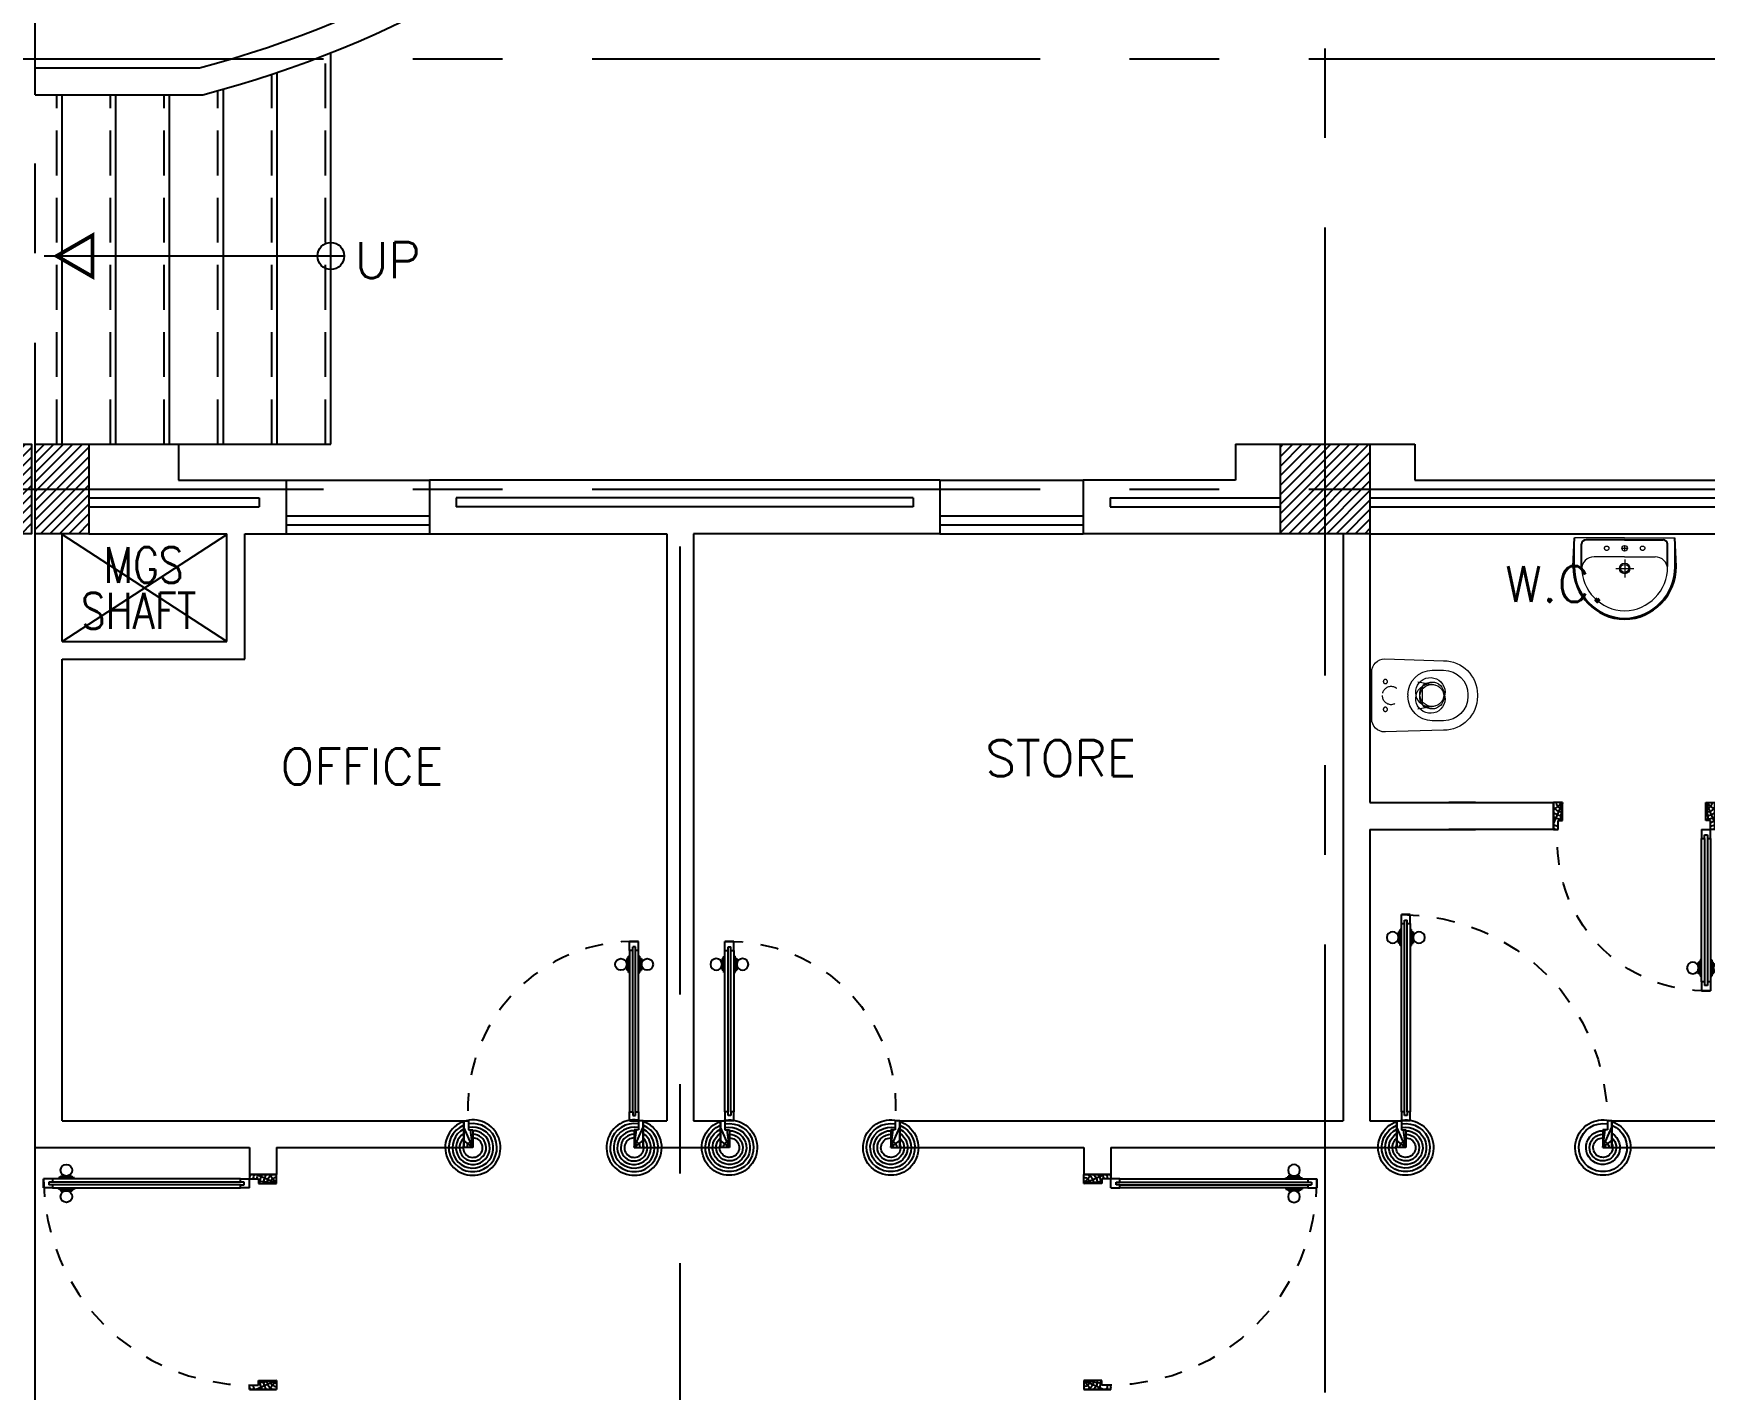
# Model space of a CAD drawing. Extents: x 417819.9 to 417911.9, y 43448 to 43539.2.
# Drawn here: x 417873.49 to 417882.81, y 43520.67 to 43528.24 of the extents above; entities that cross this region are included whole.
import ezdxf
from ezdxf.enums import TextEntityAlignment as Align

# ---------------------------------------------------------------- set-up
doc = ezdxf.new("R2010")
doc.units = 0
doc.header["$MEASUREMENT"] = 0
doc.header["$PDMODE"] = 3
doc.header["$PDSIZE"] = 0.1
for name, pattern in [('CENTERX2', [4, 2.5, -0.5, 0.5, -0.5]), ('DASHED', [0.75, 0.5, -0.25]), ('HIDDEN', [0.375, 0.25, -0.125]), ('HIDDEN2', [0.1875, 0.125, -0.0625])]:
    doc.linetypes.add(name, pattern=pattern)
doc.layers.get('0').update_dxf_attribs({"linetype": 'CONTINUOUS'})
doc.layers.get('DEFPOINTS').update_dxf_attribs({"linetype": 'CONTINUOUS'})
for name, color, linetype in [('AX-DIM', 4, 'CONTINUOUS'), ('AXES', 11, 'CENTERX2'), ('COL', 2, 'CONTINUOUS'), ('CURB', 11, 'CONTINUOUS'), ('DOOR', 4, 'CONTINUOUS'), ('DOOR-DIM', 3, 'CONTINUOUS'), ('FIX', 3, 'CONTINUOUS'), ('HAT', 8, 'CONTINUOUS'), ('INSUL', 7, 'CONTINUOUS'), ('RM-NAME', 2, 'CONTINUOUS'), ('SHAFT', 7, 'CONTINUOUS'), ('Step', 3, 'CONTINUOUS'), ('STR', 5, 'CONTINUOUS'), ('WALL', 2, 'CONTINUOUS'), ('WIN', 5, 'CONTINUOUS')]:
    doc.layers.add(name, color=color, linetype=linetype)
doc.layers.get('DOOR-DIM').off()
doc.styles.add('ROMANS', font='ROMANS.shx', dxfattribs={"width": 0.6})
doc.dimstyles.new('STANDARD in', dxfattribs={"dimtxt": 0.2, "dimasz": 0.1, "dimexe": 0.07, "dimexo": 0.05, "dimgap": 0.1, "dimtad": 1, "dimdec": 0, "dimlfac": 1000, "dimzin": 0, "dimdsep": 46, "dimtxsty": 'ROMANS', "dimblk": 'ARCHTICK', "dimcen": 0.05, "dimdle": 0.05, "dimclrd": 4, "dimclre": 4, "dimclrt": 2, "dimadec": 0, "dimazin": 0, "dimtfac": 1, "dimtdec": 0, "dimtmove": 2, "dimatfit": 3, "dimfxl": 0, "dimtolj": 1, "dimtzin": 0, "dimarcsym": 0})

# ---------------------------------------------------------------- blocks, each defined once
blk = doc.blocks.new('_ARCHTICK')
at = {"color": 0, "linetype": 'ByBlock', "const_width": 0.15}
blk.add_lwpolyline([(-0.5, -0.5), (0.5, 0.5)], dxfattribs=at)
blk = doc.blocks.new('*D868')
at = {"layer": 'AX-DIM', "color": 4, "lineweight": -2}
for p, q in [((417831.1566, 43537.9373), (417906.5726, 43537.9373)), ((417831.2066, 43525.8089), (417831.2066, 43538.0073)), ((417906.5226, 43536.5673), (417906.5226, 43538.0073))]:
    blk.add_line(p, q, dxfattribs=at)
at = {"layer": 'DEFPOINTS', "color": 0}
for p in [(417906.5226, 43537.9373), (417906.5226, 43536.5173), (417831.2066, 43525.7589)]:
    blk.add_point(p, dxfattribs=at)
at = {"layer": 'AX-DIM', "color": 4, "lineweight": -2, "xscale": 0.1, "yscale": 0.1, "zscale": 0.1, "rotation": 180}
blk.add_blockref('_ARCHTICK', (417831.2066, 43537.9373), dxfattribs=at)
at = {"layer": 'AX-DIM', "color": 4, "lineweight": -2, "xscale": 0.1, "yscale": 0.1, "zscale": 0.1}
blk.add_blockref('_ARCHTICK', (417906.5226, 43537.9373), dxfattribs=at)
at = {"layer": 'AX-DIM', "color": 2, "insert": (417869.829, 43538.1603), "char_height": 0.2, "attachment_point": 5, "style": 'ROMANS'}
blk.add_mtext('\\A1;75316', dxfattribs=at)
blk = doc.blocks.new('A$C24ED45A6')
at = {"layer": 'DOOR', "color": 0, "linetype": 'ByBlock'}
for p, q in [((925, 1100), (925, 1150)), ((925, 1150), (975, 1150)), ((975, 1150), (925, 1150)), ((942, 1100), (942, 1120)), ((958, 1120), (942, 1120)), ((958, 1100), (958, 1120)), ((975, 1100), (975, 1150)), ((908.8, 1055), (908.8, 990.2)), ((917.8, 1055), (908.8, 1055)), ((917.8, 977.6), (917.8, 1067.6)), ((925, 1067.6), (917.8, 1067.6)), ((917.8, 1055), (917.8, 990.2)), ((942, 1100), (925, 1100)), ((975, 1100), (958, 1100)), ((975, 1067.6), (982.2, 1067.6)), ((982.2, 977.6), (982.2, 1067.6)), ((982.2, 1055), (982.2, 990.2)), ((982.2, 1055), (991.2, 1055)), ((991.2, 1055), (991.2, 990.2)), ((917.8, 990.2), (908.8, 990.2)), ((925, 977.6), (917.8, 977.6)), ((975, 977.6), (982.2, 977.6)), ((982.2, 990.2), (991.2, 990.2)), ((925, 150), (925, 200)), ((925, 200), (942, 200)), ((942, 200), (942, 180)), ((958, 180), (958, 200)), ((958, 200), (975, 200)), ((975, 200), (975, 150)), ((0, 0), (0, 150)), ((0, 150), (25, 150)), ((25, 150), (25, 100)), ((25, 100), (50, 100)), ((50, 100), (50, 0)), ((925, 150), (975, 150)), ((942, 180), (958, 180)), ((975, 100), (950, 100)), ((950, 100), (950, 0)), ((1000, 150), (975, 150)), ((975, 150), (975, 100)), ((1000, 150), (1000, 0)), ((50, 0), (0, 0)), ((950, 0), (1000, 0))]:
    blk.add_line(p, q, dxfattribs=at)
at = {"layer": 'DOOR', "linetype": 'ByBlock'}
for p, q in [((925, 1100), (925, 200)), ((942, 200), (942, 1100)), ((958, 200), (958, 1100)), ((975, 200), (975, 1100))]:
    blk.add_line(p, q, dxfattribs=at)
at = {"layer": 'DOOR', "color": 9, "linetype": 'ByBlock'}
for p, q in [((50, 0), (0, 113.7)), ((50, 0), (36.6, 100)), ((950, 0), (1000, 113.7)), ((950, 0), (963.4, 100)), ((50, 0), (0, 40.1)), ((950, 0), (1000, 40.1))]:
    blk.add_line(p, q, dxfattribs=at)
at = {"layer": 'DOOR', "color": 0, "linetype": 'ByBlock'}
for centre in [(876.5, 1022.6), (1023.5, 1022.6)]:
    blk.add_circle(centre, 32.4, dxfattribs=at)
at = {"layer": 'DOOR', "linetype": 'HIDDEN', "ltscale": 0.5}
blk.add_arc((950, 222.5), 927.8, 88.45601, 184.48155, dxfattribs=at)
at = {"layer": 'DOOR', "color": 9, "linetype": 'ByBlock'}
for centre, radius, start, end in [((50, 0), 154.4, 103.71423, 108.89471), ((50, 0), 134.4, 100.71998, 111.84015), ((50, 0), 114.4, 102.62257, 115.91616), ((50, 0), 94.4, 90, 121.98181), ((950, 0), 94.4, 58.01819, 90), ((950, 0), 134.4, 68.15985, 79.28002), ((950, 0), 114.4, 64.08384, 77.37743), ((950, 0), 154.4, 71.10529, 76.28577), ((50, 0), 74.4, 90, 132.22357), ((50, 0), 54.4, 90, 156.79262), ((50, 0), 34.4, 90, 180), ((50, 0), 14.4, 90, 180), ((950, 0), 74.4, 47.77643, 90), ((950, 0), 54.4, 23.20738, 90), ((950, 0), 34.4, 0, 90), ((950, 0), 14.4, 0, 90)]:
    blk.add_arc(centre, radius, start, end, dxfattribs=at)
at = {"layer": 'WALL'}
blk.add_line((1000, 0), (1000, 150), dxfattribs=at)
blk = doc.blocks.new('RM1')
at = {"layer": 'RM-NAME', "style": 'ROMANS'}
for tag, p in [('ROOMNAME1', (0, 323.8)), ('ROOMNAME2', (0, 0))]:
    blk.add_attdef(tag, text='', height=200, dxfattribs=at).set_placement(p, align=Align.MIDDLE)
blk = doc.blocks.new('*X748')
at = {"color": 0}
for p, q in [((73379.2, 69507.8), (73872.4, 70001)), ((73379.2, 69560.8), (73819.4, 70001)), ((73379.2, 69613.9), (73766.3, 70001)), ((73379.2, 69666.9), (73713.3, 70001)), ((73379.2, 69719.9), (73660.3, 70001)), ((73379.2, 69773), (73607.2, 70001)), ((73379.2, 69826), (73554.2, 70001)), ((73379.2, 69879), (73501.2, 70001)), ((73379.2, 69932.1), (73448.1, 70001)), ((73379.2, 69985.1), (73395.1, 70001)), ((73425.4, 69501), (73879.2, 69954.8)), ((73478.5, 69501), (73879.2, 69901.7)), ((73531.5, 69501), (73879.2, 69848.7)), ((73584.5, 69501), (73879.2, 69795.7)), ((73637.6, 69501), (73879.2, 69742.6)), ((73690.6, 69501), (73879.2, 69689.6)), ((73743.6, 69501), (73879.2, 69636.6)), ((73796.7, 69501), (73879.2, 69583.5)), ((73849.7, 69501), (73879.2, 69530.5))]:
    blk.add_line(p, q, dxfattribs=at)
blk = doc.blocks.new('WC1')
at = {"layer": 'FIX', "lineweight": 20}
for p, q in [((35, 203.8), (-293, 193.8)), ((-230, 140.8), (-293, 140.8)), ((108, 0), (108, 130.8)), ((-482, 4.8), (-482, -4.8)), ((-429, 4.8), (-429, -4.8)), ((-288.7, 24.2), (-294.5, 0)), ((-294.5, 0), (-288.7, -24.2)), ((-149.8, 75.7), (-245.4, 60.1)), ((-94, 4.8), (-94, -4.8)), ((108, -130.8), (108, 0)), ((-245.4, -60.1), (-149.8, -75.7)), ((-293, -140.8), (-230, -140.8)), ((-293, -193.8), (35, -203.8)), ((31.8, -203.8), (35, -203.8))]:
    blk.add_line(p, q, dxfattribs=at)
at = {"layer": 'FIX', "linetype": 'Continuous', "lineweight": 20}
blk.add_line((-175.1, -47.3), (-175.4, 44.6), dxfattribs=at)
at = {"layer": 'FIX', "linetype": 'HIDDEN2', "lineweight": 20, "ltscale": 0.3}
blk.add_circle((0, 0), 49.8, dxfattribs=at)
at = {"layer": 'FIX', "linetype": 'HIDDEN', "lineweight": 20, "ltscale": 0.05}
for centre in [(31.8, 77.5), (31.8, -77.5)]:
    blk.add_circle(centre, 11.6, dxfattribs=at)
at = {"layer": 'FIX', "lineweight": 20}
for centre, radius, start, end in [((-293, 4.8), 189, 90, 180), ((35, 130.8), 73, 360, 90), ((-293, 4.8), 136, 90, 180), ((-230, 4.8), 136, 360, 90), ((-228, -6.9), 68.2, 128.92417, 152.84682), ((-219.4, -17.6), 82, 108.49595, 128.92417), ((-293, -4.8), 189, 180, 270), ((-293, -4.8), 136, 180, 270), ((-228, 6.9), 68.2, 207.15318, 231.07583), ((-219.4, 17.6), 82, 231.07583, 251.50405), ((-230, -4.8), 136, 270, 0), ((35, -130.8), 73, 270, 0)]:
    blk.add_arc(centre, radius, start, end, dxfattribs=at)
at = {"layer": 'FIX', "linetype": 'Continuous', "lineweight": 20}
for centre, start, end in [((-197.7, 45.5), 357.66621, 91.61215), ((-197.4, -45.6), 268.38785, 2.33379)]:
    blk.add_arc(centre, 22.3, start, end, dxfattribs=at)
blk = doc.blocks.new('C-300')
at = {"layer": 'HAT', "linetype": 'ByBlock', "ltscale": 0.3}
h = blk.add_hatch(dxfattribs=at)
h.set_pattern_fill('ANSI31', color=8, scale=300, style=0)
h.set_pattern_definition([(45, (-258496.182, -82361.005), (-26.5165043, 26.5165043), [])])
h.paths.add_polyline_path([(300, 500), (0, 500), (0, 250), (300, 250)])
h.paths.add_polyline_path([(300, 250), (0, 250), (0, 0), (300, 0)])
at = {"layer": 'COL'}
blk.add_lwpolyline([(0, 500), (300, 500), (300, 0), (0, 0)], close=True, dxfattribs=at)
blk = doc.blocks.new('C-300A')
at = {"layer": 'SHAFT', "color": 6, "linetype": 'ByBlock', "ltscale": 0.3}
for p in [(-300, 0), (20, 0)]:
    blk.add_blockref('C-300', p, dxfattribs=at)
blk = doc.blocks.new('DOOR100')
at = {"layer": 'DOOR', "color": 7, "linetype": 'ByBlock'}
for p, q in [((-82.2, 1127.6), (-82.2, 1217.6)), ((-75, 1217.6), (-82.2, 1217.6)), ((-75, 1250), (-75, 1300)), ((-75, 1300), (-25, 1300)), ((-25, 1300), (-75, 1300)), ((-58, 1250), (-75, 1250)), ((-58, 1250), (-58, 1270)), ((-42, 1270), (-58, 1270)), ((-42, 1250), (-42, 1270)), ((-25, 1250), (-42, 1250)), ((-25, 1250), (-25, 1300)), ((-25, 1217.6), (-17.8, 1217.6)), ((-17.8, 1127.6), (-17.8, 1217.6)), ((-91.2, 1205), (-91.2, 1140.2)), ((-82.2, 1205), (-91.2, 1205)), ((-82.2, 1140.2), (-91.2, 1140.2)), ((-82.2, 1205), (-82.2, 1140.2)), ((-75, 1127.6), (-82.2, 1127.6)), ((-25, 1127.6), (-17.8, 1127.6)), ((-17.8, 1205), (-17.8, 1140.2)), ((-17.8, 1205), (-8.8, 1205)), ((-17.8, 1140.2), (-8.8, 1140.2)), ((-8.8, 1205), (-8.8, 1140.2)), ((-75, 200), (-58, 200)), ((-75, 150), (-75, 200)), ((-58, 200), (-58, 180)), ((-42, 200), (-25, 200)), ((-42, 180), (-42, 200)), ((-25, 200), (-25, 150)), ((-1200, 0), (-1200, 150)), ((-1200, 150), (-1175, 150)), ((-1200, 150), (-1200, 0)), ((-1150, 0), (-1200, 113.7)), ((-1175, 150), (-1175, 100)), ((-1175, 100), (-1150, 100)), ((-1150, 0), (-1163.4, 100)), ((-1150, 100), (-1150, 0)), ((-75, 150), (-25, 150)), ((-58, 180), (-42, 180)), ((-50, 0), (0, 113.7)), ((-50, 100), (-50, 0)), ((-50, 0), (-36.6, 100)), ((-25, 100), (-50, 100)), ((0, 150), (-25, 150)), ((-25, 150), (-25, 100)), ((0, 0), (0, 150)), ((0, 150), (0, 0)), ((-1150, 0), (-1200, 40.1)), ((-1150, 0), (-1200, 0)), ((-50, 0), (0, 40.1)), ((-50, 0), (0, 0))]:
    blk.add_line(p, q, dxfattribs=at)
at = {"layer": 'DOOR', "linetype": 'ByBlock'}
for p, q in [((-75, 1250), (-75, 200)), ((-58, 200), (-58, 1250)), ((-42, 200), (-42, 1250)), ((-25, 200), (-25, 1250))]:
    blk.add_line(p, q, dxfattribs=at)
at = {"layer": 'DOOR', "color": 7, "linetype": 'ByBlock'}
for centre in [(-123.5, 1172.6), (23.5, 1172.6)]:
    blk.add_circle(centre, 32.4, dxfattribs=at)
at = {"layer": 'DOOR', "linetype": 'HIDDEN', "ltscale": 0.5}
blk.add_arc((-25, 150), 1150, 90, 180, dxfattribs=at)
at = {"layer": 'DOOR', "color": 7, "linetype": 'ByBlock'}
for centre, radius, start, end in [((-1150, 0), 154.4, 103.71423, 108.89471), ((-1150, 0), 134.4, 100.71998, 111.84015), ((-1150, 0), 94.4, 90, 121.98181), ((-50, 0), 94.4, 58.01819, 90), ((-50, 0), 134.4, 68.15985, 79.28002), ((-50, 0), 114.4, 64.08384, 77.37743), ((-50, 0), 154.4, 71.10529, 76.28577), ((-1150, 0), 74.4, 90, 132.22357), ((-1150, 0), 54.4, 90, 156.79262), ((-1150, 0), 34.4, 90, 180), ((-1150, 0), 14.4, 90, 180), ((-50, 0), 74.4, 47.77643, 90), ((-50, 0), 54.4, 23.20738, 90), ((-50, 0), 34.4, 0, 90), ((-50, 0), 14.4, 0, 90)]:
    blk.add_arc(centre, radius, start, end, dxfattribs=at)
blk = doc.blocks.new('DOOR90')
at = {"layer": 'DOOR', "color": 7, "linetype": 'ByBlock'}
for p, q in [((-150, 0), (0, 0)), ((-150, 0), (-150, -25)), ((0, -50), (-113.7, 0)), ((0, -50), (-40.1, 0)), ((0, -50), (0, 0)), ((-1000, -25), (-1050, -25)), ((-1050, -75), (-1050, -25)), ((-1050, -25), (-1050, -75)), ((-1000, -75), (-1050, -75)), ((-1000, -42), (-1020, -42)), ((-1020, -42), (-1020, -58)), ((-1000, -58), (-1020, -58)), ((-1000, -25), (-1000, -42)), ((-1000, -58), (-1000, -75)), ((-877.6, -17.8), (-967.6, -17.8)), ((-967.6, -25), (-967.6, -17.8)), ((-967.6, -75), (-967.6, -82.2)), ((-877.6, -82.2), (-967.6, -82.2)), ((-955, -8.8), (-890.2, -8.8)), ((-955, -17.8), (-955, -8.8)), ((-955, -17.8), (-890.2, -17.8)), ((-955, -82.2), (-890.2, -82.2)), ((-955, -82.2), (-955, -91.2)), ((-955, -91.2), (-890.2, -91.2)), ((-890.2, -17.8), (-890.2, -8.8)), ((-890.2, -82.2), (-890.2, -91.2)), ((-877.6, -25), (-877.6, -17.8)), ((-877.6, -75), (-877.6, -82.2)), ((-200, -25), (-150, -25)), ((-200, -42), (-200, -25)), ((-180, -42), (-200, -42)), ((-200, -58), (-180, -58)), ((-200, -75), (-200, -58)), ((-150, -75), (-200, -75)), ((-180, -58), (-180, -42)), ((-150, -25), (-100, -25)), ((-150, -75), (-150, -25)), ((-100, -25), (-100, -50)), ((0, -50), (-100, -36.6)), ((-100, -50), (0, -50)), ((-150, -875), (-100, -875)), ((-150, -900), (-150, -875)), ((-150, -900), (0, -900)), ((0, -900), (-150, -900)), ((0, -850), (-113.7, -900)), ((-100, -875), (-100, -850)), ((0, -850), (-100, -863.4)), ((-100, -850), (0, -850)), ((0, -850), (-40.1, -900)), ((0, -850), (0, -900))]:
    blk.add_line(p, q, dxfattribs=at)
at = {"layer": 'DOOR', "linetype": 'ByBlock'}
for p, q in [((-200, -25), (-1000, -25)), ((-200, -42), (-1000, -42)), ((-200, -58), (-1000, -58)), ((-1000, -75), (-200, -75))]:
    blk.add_line(p, q, dxfattribs=at)
at = {"layer": 'DOOR', "color": 7, "linetype": 'ByBlock'}
for centre in [(-922.6, 23.5), (-922.6, -123.5)]:
    blk.add_circle(centre, 32.4, dxfattribs=at)
for centre, radius, start, end in [((0, -50), 154.4, 161.10529, 166.28577), ((0, -50), 94.4, 148.01819, 180), ((0, -50), 134.4, 158.15985, 169.28002), ((0, -50), 114.4, 154.08384, 167.37743), ((0, -50), 74.4, 137.77643, 180), ((0, -50), 54.4, 113.20738, 180), ((0, -50), 34.4, 90, 180), ((0, -50), 14.4, 90, 180), ((0, -850), 154.4, 193.71423, 198.89471), ((0, -850), 134.4, 190.71998, 201.84015), ((0, -850), 94.4, 180, 211.98181), ((0, -850), 74.4, 180, 222.22357), ((0, -850), 54.4, 180, 246.79262), ((0, -850), 34.4, 180, 270), ((0, -850), 14.4, 180, 270)]:
    blk.add_arc(centre, radius, start, end, dxfattribs=at)
at = {"layer": 'DOOR', "linetype": 'HIDDEN', "ltscale": 0.5}
blk.add_arc((-222.2, -50), 828.2, 178.27012, 275.00304, dxfattribs=at)

msp = doc.modelspace()

# ---------------------------------------------------------------- linework, layer by layer
at = {"layer": 'AXES'}
for p, q in [((417880.6966, 43448.6529), (417880.6966, 43538.4875)), ((417873.4966, 43460.01), (417873.4966, 43538.1375)), ((417820.6052, 43528.0943), (417889.6966, 43528.0943)), ((417820.6052, 43525.6943), (417889.6966, 43525.6943)), ((417877.0966, 43466.8743), (417877.0966, 43525.6943))]:
    msp.add_line(p, q, dxfattribs=at)
at = {"layer": 'COL'}
msp.add_lwpolyline([(417880.4466, 43525.4443), (417880.4466, 43525.9443), (417880.9466, 43525.9443), (417880.9466, 43525.4443)], close=True, dxfattribs=at)
at = {"layer": 'CURB'}
for radius, start in [(6, 284.83511), (6.15, 284.6521)]:
    msp.add_arc((417872.8772, 43533.8443), radius, start, 315, dxfattribs=at)
at = {"layer": 'FIX', "color": 32, "linetype": 'ByBlock', "ltscale": 0.3}
for p, q in [((417882.0809, 43525.2613), (417882.0879, 43525.4213)), ((417882.1279, 43525.2613), (417882.1279, 43525.3863)), ((417882.3679, 43525.4113), (417882.1529, 43525.4113)), ((417882.3679, 43525.4113), (417882.5829, 43525.4113)), ((417882.6079, 43525.2613), (417882.6079, 43525.3863)), ((417882.6549, 43525.2613), (417882.6479, 43525.4213))]:
    msp.add_line(p, q, dxfattribs=at)
at = {"layer": 'FIX', "linetype": 'Continuous', "lineweight": 20}
for p, q in [((417882.0879, 43525.2613), (417882.0879, 43525.4213)), ((417882.3679, 43525.4213), (417882.0879, 43525.4213)), ((417882.3679, 43525.4213), (417882.1205, 43525.4213)), ((417882.3679, 43525.4213), (417882.6479, 43525.4213)), ((417882.3679, 43525.4213), (417882.6152, 43525.4213)), ((417882.6479, 43525.2613), (417882.6479, 43525.4213)), ((417882.3679, 43525.3163), (417882.1979, 43525.3163)), ((417882.3679, 43525.3163), (417882.5379, 43525.3163))]:
    msp.add_line(p, q, dxfattribs=at)
at = {"layer": 'FIX', "color": 32, "lineweight": 20}
for p, q in [((417882.3522, 43525.3638), (417882.3833, 43525.3638)), ((417882.3679, 43525.3794), (417882.3679, 43525.3483))]:
    msp.add_line(p, q, dxfattribs=at)
at = {"layer": 'FIX', "color": 32, "linetype": 'DASHED', "lineweight": 20, "ltscale": 0.05}
for p, q in [((417882.3183, 43525.2513), (417882.4183, 43525.2513)), ((417882.3683, 43525.3013), (417882.3683, 43525.2013)), ((417882.3683, 43525.3013), (417882.3683, 43525.2013))]:
    msp.add_line(p, q, dxfattribs=at)
at = {"layer": 'FIX', "color": 32, "linetype": 'HIDDEN', "lineweight": 20, "ltscale": 0.05}
for centre in [(417882.2679, 43525.3638), (417882.4679, 43525.3638)]:
    msp.add_circle(centre, 0.0124, dxfattribs=at)
at = {"layer": 'FIX', "lineweight": 20}
for centre, radius in [((417882.3679, 43525.3638), 0.0155), ((417882.3683, 43525.2513), 0.0295), ((417882.3683, 43525.2513), 0.0225)]:
    msp.add_circle(centre, radius, dxfattribs=at)
at = {"layer": 'FIX', "color": 32, "linetype": 'ByBlock', "ltscale": 0.3}
for centre, radius, start, end in [((417882.1529, 43525.3863), 0.025, 90, 180), ((417882.5829, 43525.3863), 0.025, 0, 90), ((417882.3729, 43525.2593), 0.2921, 179.60965, 269.00362), ((417882.3628, 43525.2593), 0.2921, 270.99638, 0.39035)]:
    msp.add_arc(centre, radius, start, end, dxfattribs=at)
at = {"layer": 'FIX', "linetype": 'Continuous', "lineweight": 20}
for centre, radius, start, end in [((417882.3729, 43525.2593), 0.2851, 179.60002, 268.97983), ((417882.3729, 43525.2593), 0.2451, 179.53434, 268.81866), ((417882.1979, 43525.2463), 0.07, 90, 180), ((417882.3628, 43525.2593), 0.2851, 271.02017, 0.39998), ((417882.3628, 43525.2593), 0.2451, 271.18134, 0.46566), ((417882.5379, 43525.2463), 0.07, 0, 90)]:
    msp.add_arc(centre, radius, start, end, dxfattribs=at)
at = {"layer": 'INSUL'}
for p, q in [((417873.7966, 43525.6443), (417874.7466, 43525.6443)), ((417874.7466, 43525.6443), (417874.7466, 43525.5943)), ((417878.3966, 43525.6443), (417875.8466, 43525.6443)), ((417875.8466, 43525.6443), (417875.8466, 43525.5943)), ((417878.3966, 43525.6443), (417878.3966, 43525.5943)), ((417879.4966, 43525.6443), (417879.4966, 43525.5943)), ((417879.4966, 43525.6443), (417880.4466, 43525.6443)), ((417880.9466, 43525.6443), (417883.0466, 43525.6443)), ((417873.7966, 43525.5943), (417874.7466, 43525.5943)), ((417878.3966, 43525.5943), (417875.8466, 43525.5943)), ((417879.4966, 43525.5943), (417880.4466, 43525.5943)), ((417880.9466, 43525.5943), (417883.0466, 43525.5943))]:
    msp.add_line(p, q, dxfattribs=at)
at = {"layer": 'SHAFT', "linetype": 'ByBlock'}
for p, q in [((417874.5666, 43524.8443), (417873.6466, 43525.4403)), ((417873.6466, 43524.8443), (417874.5666, 43525.4403))]:
    msp.add_line(p, q, dxfattribs=at)
at = {"layer": 'Step', "linetype": 'HIDDEN'}
for p, q in [((417875.1166, 43525.9443), (417875.1166, 43528.1165)), ((417874.8166, 43525.9443), (417874.8166, 43528.0081)), ((417873.6166, 43525.9443), (417873.6166, 43527.8943)), ((417873.9166, 43525.9443), (417873.9166, 43527.8943)), ((417874.2166, 43525.9443), (417874.2166, 43527.8943)), ((417874.5166, 43525.9443), (417874.5166, 43527.9169))]:
    msp.add_line(p, q, dxfattribs=at)
at = {"layer": 'Step'}
for p, q in [((417875.1466, 43525.9443), (417875.1466, 43528.1283)), ((417873.4966, 43528.0443), (417874.4135, 43528.0443)), ((417873.4966, 43527.8943), (417873.4966, 43528.0443)), ((417874.8466, 43525.9443), (417874.8466, 43528.0182)), ((417873.4966, 43527.8943), (417874.4329, 43527.8943)), ((417873.6466, 43525.9443), (417873.6466, 43527.8943)), ((417873.9466, 43525.9443), (417873.9466, 43527.8943)), ((417874.2466, 43525.9443), (417874.2466, 43527.8943)), ((417874.5466, 43525.9443), (417874.5466, 43527.9252)), ((417873.6466, 43525.9443), (417875.1466, 43525.9443))]:
    msp.add_line(p, q, dxfattribs=at)
at = {"layer": 'STR'}
msp.add_line((417875.2216, 43526.9943), (417873.5466, 43526.9943), dxfattribs=at)
at = {"layer": 'STR', "const_width": 0.0215}
msp.add_lwpolyline([(417873.8165, 43527.1098), (417873.8165, 43526.8789), (417873.6165, 43526.9943)], close=True, dxfattribs=at)
msp.add_lwpolyline([(417873.8165, 43527.1098), (417873.8165, 43526.8789), (417873.6165, 43526.9943)], close=True, dxfattribs=at)
msp.add_lwpolyline([(417873.8165, 43527.1098), (417873.8165, 43526.8789), (417873.6165, 43526.9943)], close=True, dxfattribs=at)
msp.add_lwpolyline([(417873.8165, 43527.1098), (417873.8165, 43526.8789), (417873.6165, 43526.9943)], close=True, dxfattribs=at)
at = {"layer": 'STR'}
msp.add_circle((417875.1466, 43526.9943), 0.075, dxfattribs=at)
msp.add_circle((417875.1466, 43526.9943), 0.075, dxfattribs=at)
at = {"layer": 'WALL'}
for p, q in [((417873.7966, 43525.9443), (417874.2966, 43525.9443)), ((417874.2966, 43525.9443), (417874.2966, 43525.7443)), ((417880.1966, 43525.9443), (417880.1966, 43525.7443)), ((417880.1966, 43525.9443), (417881.1966, 43525.9443)), ((417881.1966, 43525.9443), (417881.1966, 43525.7443)), ((417874.2966, 43525.7443), (417874.8966, 43525.7443)), ((417874.8966, 43525.7443), (417874.8966, 43525.4443)), ((417874.8966, 43525.7443), (417874.8966, 43525.4443)), ((417878.5466, 43525.7443), (417875.6966, 43525.7443)), ((417875.6966, 43525.7443), (417875.6966, 43525.4443)), ((417875.6966, 43525.7443), (417875.6966, 43525.4443)), ((417878.5466, 43525.7443), (417878.5466, 43525.4443)), ((417880.1966, 43525.7443), (417879.3466, 43525.7443)), ((417879.3466, 43525.7443), (417879.3466, 43525.4443)), ((417881.1966, 43525.7443), (417883.1966, 43525.7443)), ((417873.4966, 43522.0193), (417873.4966, 43525.4443)), ((417873.6466, 43524.8443), (417873.6466, 43525.4443)), ((417873.7966, 43525.4443), (417874.5666, 43525.4443)), ((417874.5666, 43524.8443), (417874.5666, 43525.4443)), ((417874.6666, 43524.7443), (417874.6666, 43525.4443)), ((417874.6666, 43525.4443), (417874.8966, 43525.4443)), ((417875.6966, 43525.4443), (417877.0216, 43525.4443)), ((417877.0216, 43525.4443), (417877.0216, 43522.1693)), ((417878.5466, 43525.4443), (417877.1716, 43525.4443)), ((417877.1716, 43525.4443), (417877.1716, 43522.1693)), ((417880.4466, 43525.4443), (417879.3466, 43525.4443)), ((417880.7966, 43525.4443), (417880.7966, 43522.1693)), ((417880.9466, 43525.4443), (417883.0216, 43525.4443)), ((417880.9466, 43525.4443), (417880.9466, 43523.9443)), ((417873.6466, 43524.8443), (417874.5666, 43524.8443)), ((417873.6466, 43522.1693), (417873.6466, 43524.7443)), ((417873.6466, 43524.7443), (417874.6666, 43524.7443)), ((417880.9466, 43523.9443), (417881.9716, 43523.9443)), ((417881.5361, 43523.9443), (417881.3861, 43523.9443)), ((417881.9716, 43523.9443), (417881.9716, 43523.7943)), ((417881.9716, 43523.7928), (417881.9716, 43523.9443)), ((417880.9466, 43523.7943), (417880.9466, 43522.1693)), ((417880.9466, 43523.7943), (417881.5361, 43523.7943)), ((417881.9716, 43523.7943), (417881.3861, 43523.7943)), ((417873.6466, 43522.1693), (417875.8893, 43522.1693)), ((417875.8893, 43522.1693), (417875.8893, 43522.0193)), ((417876.8893, 43522.1693), (417876.8893, 43522.0193)), ((417876.8893, 43522.1693), (417877.0216, 43522.1693)), ((417877.1716, 43522.1693), (417877.3216, 43522.1693)), ((417877.3216, 43522.1693), (417877.3216, 43522.0193)), ((417878.3216, 43522.1693), (417880.7966, 43522.1693)), ((417878.3216, 43522.1693), (417878.3216, 43522.0193)), ((417880.9466, 43522.1693), (417881.0966, 43522.1693)), ((417881.0966, 43522.1693), (417881.0966, 43522.0193)), ((417882.2966, 43522.1693), (417888.4216, 43522.1693)), ((417882.2966, 43522.1693), (417882.2966, 43522.0193)), ((417873.4966, 43522.0193), (417874.6929, 43522.0193)), ((417874.6929, 43522.0193), (417874.6933, 43521.8693)), ((417874.8429, 43522.0197), (417874.8433, 43521.8693)), ((417874.8429, 43522.0193), (417875.8893, 43522.0193)), ((417876.8893, 43522.0193), (417877.3216, 43522.0193)), ((417878.3216, 43522.0193), (417879.3503, 43522.0193)), ((417879.3503, 43522.0197), (417879.3499, 43521.8693)), ((417879.5003, 43522.0193), (417879.4999, 43521.8693)), ((417879.5003, 43522.0193), (417881.0966, 43522.0193)), ((417882.2966, 43522.0193), (417883.0216, 43522.0193)), ((417874.6933, 43521.8693), (417874.8433, 43521.8693)), ((417879.4999, 43521.8693), (417879.3499, 43521.8693))]:
    msp.add_line(p, q, dxfattribs=at)
at = {"layer": 'WIN'}
for p, q in [((417874.8966, 43525.7443), (417875.6966, 43525.7443)), ((417878.5466, 43525.7443), (417879.3466, 43525.7443)), ((417874.8966, 43525.5443), (417875.6966, 43525.5443)), ((417878.5466, 43525.5443), (417879.3466, 43525.5443)), ((417874.8966, 43525.4943), (417875.6966, 43525.4943)), ((417874.8966, 43525.4443), (417875.6966, 43525.4443)), ((417878.5466, 43525.4943), (417879.3466, 43525.4943)), ((417878.5466, 43525.4443), (417879.3466, 43525.4443))]:
    msp.add_line(p, q, dxfattribs=at)

# ---------------------------------------------------------------- block references
at = {"layer": 'COL', "linetype": 'ByBlock', "xscale": 0.001000000047497451, "yscale": 0.0009999999892897904, "zscale": 0.001}
msp.add_blockref('C-300A', (417873.4766, 43525.4443), dxfattribs=at)
at = {"layer": 'DOOR', "xscale": -0.001000000047497451, "yscale": 0.0009999999892897904, "zscale": 0.001}
msp.add_blockref('DOOR100', (417881.0966, 43522.0193), dxfattribs=at)
at = {"layer": 'DOOR', "color": 0, "yscale": 0.0009999999892897904, "zscale": 0.001}
for p, xscale in [((417875.8893, 43522.0193), 0.001000000047497451), ((417878.3216, 43522.0193), -0.001000000047497451)]:
    msp.add_blockref('A$C24ED45A6', p, dxfattribs=dict(at, xscale=xscale))
at = {"layer": 'DOOR', "yscale": 0.0009999999892897904, "zscale": 0.001}
for p, xscale, rotation in [((417874.8433, 43521.8693), 0.0009999999892897904, 90), ((417879.3499, 43521.8693), -0.0009999999892897904, 270)]:
    msp.add_blockref('DOOR100', p, dxfattribs=dict(at, xscale=xscale, rotation=rotation))
at = {"layer": 'DOOR-DIM', "xscale": -0.0009999999892897904, "yscale": 0.0009999999892897904, "zscale": 0.001, "rotation": 270}
msp.add_blockref('DOOR90', (417882.8716, 43523.9443), dxfattribs=at)
at = {"layer": 'HAT', "xscale": 0.001000000047497451, "yscale": 0.0009999999892897904, "zscale": 0.001}
msp.add_blockref('*X748', (417807.0674, 43455.9433), dxfattribs=at)
at = {"layer": 'HAT'}
ref = msp.add_blockref('RM1', (417881.9798, 43525.1641), dxfattribs=dict(at, xscale=0.001000000047497451, yscale=0.0009999999892897904, zscale=0.001))
ref.add_attrib('ROOMNAME2', 'W.C.', dxfattribs={"layer": 'RM-NAME', "height": 0.2, "style": 'ROMANS'}).set_placement((417881.9798, 43525.1641), align=Align.MIDDLE)
ref = msp.add_blockref('RM1', (417875.3195, 43524.146), dxfattribs=dict(at, xscale=0.001000000047497451, yscale=0.0009999999892897904, zscale=0.001))
ref.add_attrib('ROOMNAME2', 'OFFICE', dxfattribs={"layer": 'RM-NAME', "height": 0.2, "style": 'ROMANS'}).set_placement((417875.3195, 43524.146), align=Align.MIDDLE)
ref = msp.add_blockref('RM1', (417879.2194, 43524.192), dxfattribs=dict(at, xscale=0.001000000047497451, yscale=0.0009999999892897904, zscale=0.001))
ref.add_attrib('ROOMNAME2', 'STORE', dxfattribs={"layer": 'RM-NAME', "height": 0.2, "style": 'ROMANS'}).set_placement((417879.2194, 43524.192), align=Align.MIDDLE)
at = {"layer": 'WALL', "xscale": -0.001000000047497451, "yscale": 0.0009999999892897904, "zscale": 0.001}
msp.add_blockref('WC1', (417881.0643, 43524.5423), dxfattribs=at)

# ---------------------------------------------------------------- texts
at = {"layer": 'RM-NAME', "style": 'ROMANS'}
msp.add_text('UP', height=0.2, dxfattribs=at).set_placement((417875.4643, 43526.9712), align=Align.MIDDLE)
at = {"layer": 'RM-NAME', "style": 'ROMANS', "width": 0.8}
for s, p in [('MGS', (417874.1016, 43525.2699)), ('SHAFT', (417874.0748, 43525.0143))]:
    msp.add_text(s, height=0.2, dxfattribs=at).set_placement(p, align=Align.MIDDLE)

# ---------------------------------------------------------------- dimensions: what is measured, and where the dimension line sits
at = {"layer": 'AX-DIM'}
dim = msp.add_linear_dim(base=(417906.5226, 43537.9373), p1=(417831.2066, 43525.7589), p2=(417906.5226, 43536.5173), dimstyle='STANDARD in', dxfattribs=at)
dim.commit()
dim.dimension.update_dxf_attribs({"geometry": '*D868', "text_midpoint": (417869.829, 43538.1603), "dimtype": 160})

doc.saveas('drawing.dxf')
